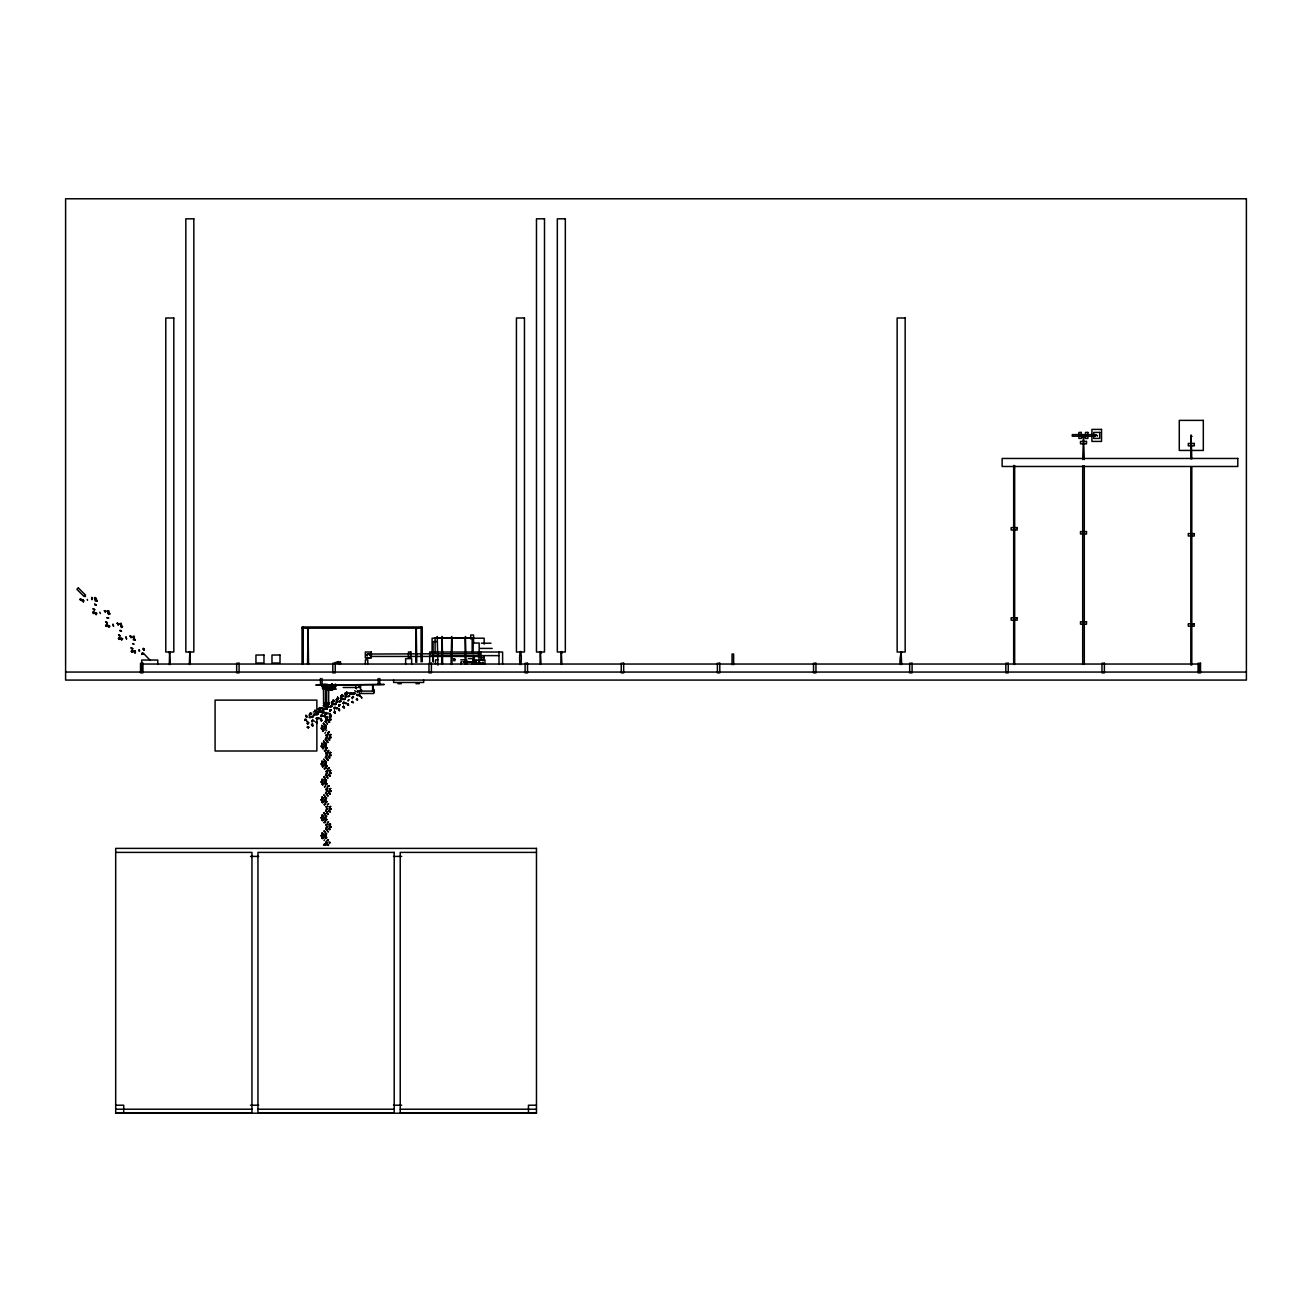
<?xml version="1.0" encoding="UTF-8"?>
<svg xmlns="http://www.w3.org/2000/svg" width="1312" height="1312" viewBox="0 0 1312 1312"><rect width="100%" height="100%" fill="white"/><g stroke="black" fill="none" stroke-linecap="round" stroke-linejoin="round"><path stroke-width="1.5" d="M470.172 662.052L472.55 661.822L472.451 664.151M100.466 613.54L99.728 612.179M361.489 691.916L360.62 691.112L361.653 689.948M472.353 664.134L472.582 661.855L470.155 661.937M479.29 656.41L479.552 653.737M132.955 637.386L134.431 636.533M340.333 661.986L340.366 663.954M371.034 654.032L479.421 653.622L479.421 656.426L371.132 656.426L371.001 655.557M461.25 661.986L461.381 663.954M473.517 662.199L473.648 664.151L473.599 661.838M1085.073 434.682L1085.073 436.158M95.907 598.879L96.055 597.993L94.382 597.911L95.005 599.289M328.771 688.931L329.968 689.39L330.427 687.586L332.116 687.488L329.492 689.62L327.328 688.915M331.034 686.52L331.952 685.241M333.674 688.111L332.362 689.407L331.329 687.176M327.803 685.7L325.917 686.553L327.541 686.52M327.688 687.996L328.033 689.62L329.673 689.62L327.131 689.407L326.934 687.586M325.819 685.75L325.556 688.882L326.704 687.718M327.852 687.718L326.721 688.898L327.442 687.029L324.769 686.537L325.72 685.34M325.786 687.57L325.966 689.39L327.656 689.39M324.474 686.537L325.442 685.34L328.016 685.717M328.197 689.62L325.294 688.472L327.147 687.029M323.834 686.537L324.769 686.898L323.031 685.29L322.194 686.488L324.589 685.323L322.604 685.29L322.342 686.881M324.392 685.733L324.113 688.866L325.278 687.718M325.589 689.62L324.638 687.554M326.426 687.718L325.278 688.882L326.016 687.012L323.539 685.717M324.326 688.636L323.506 687.226L322.424 688.324L324.343 687.554M120.163 638.124L119.097 639.403L118.752 637.763L118.342 638.501L119.884 639.075L119.786 637.714M322.965 685.717L323.49 686.898M323.047 686.504L325.868 685.323L325.77 686.914M323.195 687.537L325.442 688.734L327.557 687.16M139.695 651.031L139.023 649.653L139.121 651.178M332.33 683.814L331.198 684.995M335.528 686.455L335.019 685.241L335.314 686.816M307.549 664.233L308.058 628.612L308.55 664.233M308.55 628.973L307.549 628.973M415.756 662.265L416.248 628.612L416.757 662.265M416.757 628.973L415.756 628.973M352.239 702.018C352.551 700.083 353.125 703.347 352.19 701.92L353.436 702.773L351.632 701.871M324.162 712.17L322.424 713.17M324.523 728.193L324.95 728.98L326.065 727.865M324.441 715.483L326.098 714.351M322.44 748.316L323.752 748.693L323.326 747.856M324.49 746.069L324.917 746.905L326.048 745.806M325.917 735.638L327.557 734.49L326.524 735.638M324.474 763.961L324.884 764.83L326.032 763.732M328.689 703.724L326.688 703.724L327.688 702.707M327.934 703.724L328.836 702.707M328.853 750.71L328.049 751.3M327.229 687.258L327.59 688.898L328.443 687.718M329.132 687.996L329.476 689.62L331.116 689.62M330.378 688.21L331.936 687.734M331.641 687.718L330.148 688.603M335.249 688.275L332.264 688.931L333.396 687.75L334.429 688.816M327.721 687.029L327.016 688.898L328.148 687.718M328.836 687.996L329.689 689.39L327.164 689.62L327.114 687.98M328.754 688.488L329.952 689.604L331.346 687.718M332.051 687.996L332.1 689.62L334.97 688.275M328.558 687.996L328.607 689.62L330.247 689.62M329.919 688.898L331.067 687.718M331.756 687.996L331.821 689.62L334.822 688.095L332.33 688.702M326.376 687.258L326.426 688.882L327.574 687.718M328.262 687.996L329.115 689.39L327.311 688.472M331.477 687.996L332.313 689.39M327 687.718L325.31 688.357M327.278 687.718L326.147 688.882L325.802 687.258L324.917 687.554L326.18 689.62M327.41 687.996L327.442 689.62L329.082 689.604L324.441 688.357M325.852 687.718L323.867 688.341L327.229 688.341M326.13 687.718L324.146 688.341M326.54 687.98L326.868 689.62M325.819 771.489L327.196 770.833M325.556 687.718L323.572 688.341M326.245 687.98L327.065 689.39M332.198 683.978L331.034 685.143M335.036 684.913L335.413 683.978M325.966 687.98L325.999 689.62L327.623 689.62M324.704 687.701L323.277 688.341L324.408 687.144L324.408 688.866L325.212 688.324M325.392 687.98L325.704 689.62L327.328 689.62M324.441 799.73L324.835 800.664L326.016 799.615M323.211 687.226L323.244 688.866L324.408 687.701M325.097 687.98L325.917 689.39M324.113 687.701L322.965 688.849L323.31 685.307M324.802 687.98L325.622 689.39M325.409 786.495L324.622 787.102M325.753 789.414L327.344 788.2L326.327 789.332M134.332 637.566L134.037 636.156L133.053 636.353L133.348 637.78M324.441 817.606L324.802 818.573L326.016 817.556M325.294 804.371L324.507 804.994M325.228 837.728L326.524 838.384L326.18 837.4M326.95 824.51L326.18 825.133M326.13 827.15L327.41 826.199L327.721 827.232M340.415 664.036L340.415 661.642M371.132 656.426L371.132 653.622M323.982 840.451L324.769 839.811M325.556 843.173L327.114 841.91L326.081 843.026M330.066 842.402L329.296 843.026M313.289 712.088L314.404 711.612M315.766 712.022L314.995 710.169L315.011 711.793M318.964 710.661L318.176 708.824L318.783 710.448M326.114 809.209L327.426 808.29L327.705 809.356M324.786 706.856L324.031 704.987L324.031 706.61M328 705.544L327.246 703.691L327.246 705.315L327.426 703.921L329.279 704.003L329.558 702.92L327.951 703.101L327.82 705.315M332.904 702.297L331.772 702.74L332.526 701.362M335.396 688.095L334.232 688.603M309.747 715.565L309.304 714.187M331.329 688.111L330.247 688.39M334.544 688.111L332.461 688.308M333.806 701.69L333.084 699.821L333.068 701.444M327.164 789.234L326.918 788.151L326.18 789.463M333.379 688.128L332.854 689.604L331.231 689.62M327.311 822.558L328.59 821.755L327.557 822.854M332.805 688.128L333.232 688.292M321.21 711.826L322.424 710.776L321.424 712.514M356.372 688.784L355.7 686.881M326.065 773.326L327.442 772.489L327.656 773.588M327.213 771.341L327 770.242L326.229 771.538M326.032 755.368L327.442 754.58L327.606 755.696M324.359 786.774L325.13 786.134M326.016 737.426L327.426 736.672L327.574 737.803M327.295 735.573L326.163 734.556L326.311 735.688M332.986 685.077L332.034 685.782L332.986 687.078M327.328 717.68L327.246 716.532M322.654 748.758L323.408 748.102M325.983 730.866L326.737 730.194M325.589 732.555L324.835 733.211M312.65 723.732L312.65 726.126L312.158 724.7M311.961 723.798L312.125 725.667L311.846 724.847L313.125 725.634L311.305 724.814M324.048 712.006L322.539 713.334M326.016 714.253L324.507 715.581M348.303 700.756L348.598 699.804M323.146 708.267L321.161 708.136M322.998 710.497L321.014 710.366M325.819 708.808L325.901 707.66M141.827 654.508L143.254 653.081L150.339 660.461M324.736 727.734L325.622 728.964L325.737 727.832M324.736 745.626L324.572 746.758L326.147 746.397M324.736 763.535L324.54 764.634L326.114 764.338M105.468 611.72L104.173 610.703L105.485 610.72M322.014 779.197L321.768 780.296L322.965 779.902M323.359 780.05L322.162 779.312M324.753 799.336L324.474 800.418L326.065 800.238M333.789 701.428L334.068 700.329L332.822 701.166M482.504 664.331C483.128 659.132 483.423 664.315 481.98 664.446M142.762 649.145L144.369 648.981L144.074 650.08M306.172 719.96L304.696 720.452L306.368 719.337M323.523 730.194L322.867 730.964M355.076 687.554L356.667 687.422L356.356 688.505M331.247 685.061L331.706 683.847M324.753 817.245L324.458 818.294L326.048 818.18M323.457 685.307L323.195 686.881L322.178 685.733L324.736 685.307M344.384 702.888L342.875 703.314L344.58 702.264M322.309 685.29L321.834 686.504L323.031 685.29M328.574 750.333L327.508 751.399M329.656 688.374L332.051 688.275L331.018 686.963M335.593 686.816L335.298 685.241M332.576 689.604L329.952 688.374L331.756 688.275L329.837 688.308M322.654 710.563L321.145 710.94M334.396 688.275L332.756 688.308M333.822 688.292L332.182 688.308M333.527 688.292L331.018 688.603M367.786 657.952L366.917 657.837L369.312 657.935M437.896 638.009L436.929 637.993L437.24 636.533L437.929 665.168M451.984 637.976L451.016 637.993L452.017 637.993L452.017 664.413M465.137 638.009L466.104 637.993L465.137 638.009L465.104 664.036M453.526 660.641L455.067 660.674M481.98 660.1L483.374 660.231L480.979 660.133M540.954 652.999C539.445 651.375 540.462 660.608 539.986 664.036M561.323 652.966L561.323 653.064M1191.804 436.42L1190.837 436.404L1190.804 458.872M901.164 653.064L901.656 664.528M327.377 827.528L327.738 826.544L326.426 827.183M328.525 828.758L330.116 828.79L329.755 829.774M329.591 685.766L332.395 686.816M328.672 688.341L325.442 688.177M331.87 688.341L330.198 687.75M324.687 686.553L325.163 685.323L327.016 685.34M326.36 687.57L327.262 687.16M328.098 688.341L326.458 688.374L326.836 689.39M331.296 688.341L330.083 688.193M330.099 688.751L333.182 689.39M326.147 685.323L325.245 685.75L326.491 686.914M326.983 687.16L326.557 689.39M325.015 685.323L324.408 686.553M325.212 687.57L326.114 687.16M326.655 688.341L323.998 688.734L324.572 687.012L323.31 685.75M106.83 617.608L108.781 618.083L107.223 618.116M325.786 688.324L324.572 688.177M324.064 687.554L324.982 687.144M327.344 809.619L327.738 808.668L326.426 809.242M326.442 811.849L325.901 810.537L325.524 811.472M323.834 687.144L322.703 688.324L324.343 688.324M332.379 685.241L329.788 686.898M335.167 686.832L335.593 685.241M121.327 638.403L122.738 638.764L121.672 640.043L121.081 639.37M327.295 773.785L326.803 772.473L326.393 773.358M329.788 685.274L330.378 687.078M334.166 685.274L332.625 685.782L334.166 686.898M329.788 687.078L330.378 685.274M328.082 688.652L326.737 688.374M333.117 687.75L332.395 689.62M326.13 754.761L327.688 755.023L327.262 755.86M331.723 689.39L329.197 689.62M331.149 689.39L329.755 689.39M329.788 689.62L331.411 689.62M316.815 713.974L318.357 713.908L316.438 714.466M108.42 625.611L109.831 626.07L109.519 627.021L108.109 626.562M326.196 689.39L325.015 688.915M323.72 716.09L322.178 716.155M325.852 708.89L327.41 708.824L325.474 709.382M334.904 703.79L336.446 703.757L334.511 704.282M336.052 708.037L337.594 708.004L336.249 708.742M343.941 698.706L345.482 698.673L343.547 699.181M345.236 703.658L346.024 702.707M327.229 737.951L327.656 737.131L326.344 737.475M312.666 716.04L313.584 716.549L312.404 717.615M357.504 691.063L359.045 691.047L357.094 691.522M326.229 708.398L327.147 708.923L325.737 709.267M332.658 701.182L331.444 702.215L332.346 702.756M336.872 700.182L335.97 699.64L337.381 699.329M344.334 698.23L345.22 698.771L343.99 699.788M348.844 695.672L349.746 696.229L348.336 696.541M326.098 718.894L327.852 719.878L326.327 719.534M338.004 662.347L338.004 663.347M441.783 637.96L442.488 638.026M465.957 638.026L465.416 636.533L466.104 664.036M474.649 660.592L476.879 660.592M1191.657 436.289L1191.099 434.961L1191.804 458.872M307.598 721.846C306.598 720.288 309.074 723.043 306.877 721.846M483.357 657.443L480.996 657.673L483.374 657.574M323.441 705.364L323.851 706.545M327.688 706.512L326.016 705.397M321.948 707.611L322.982 708.759M325.556 841.91L327.098 843.173L325.655 842.583M328.771 841.91L330.214 842.501L329.624 843.222M189.83 652.917L189.83 653.064M519.946 664.528C518.519 648.718 522.488 648.899 520.946 664.528M330.493 686.061L329.788 686.078M329.132 688.702L330.837 688.669L330.05 687.685M1083.499 436.945L1082.695 459.561M1083.499 437.093L1084.302 459.561M520.454 652.966L520.454 651.523L520.454 653.064M540.675 653.064L540.478 651.523L540.987 664.036M326.754 723.289L327.574 723.863M302.039 628.169L422.267 628.169M437.093 641.601L433.091 641.601L433.091 661.642M473.156 643.011L479.175 643.011L479.175 652.015M481.373 643.208L491 643.208M480.176 648.407L492.197 648.407M561.831 653.015L560.831 653.015L561.782 652.999M900.655 653.015C902.59 647.488 898.343 662.068 900.655 664.528M431.484 655.623L498.773 655.623M468.351 656.23L474.354 656.23L474.354 658.64L468.351 658.64M366.917 657.837L369.722 657.837M437.913 659.838L435.502 659.838L435.502 663.839M460.742 659.838L466.744 659.838L466.744 663.839M472.763 660.034L484.981 660.034L484.981 664.036M480.569 660.231L483.374 660.231M467.056 664.036L467.056 661.724L469.352 661.74M335.298 663.839L334.298 663.839L335.806 662.347L335.856 663.331M141.745 664.036L1199.316 664.036L1199.316 672.056M65.6 672.056L1246.4 672.056M398.012 683.683L401.226 683.683M416.052 683.683L419.266 683.683M343.121 687.488L357.143 687.488M327.541 689.095L330.755 689.095M333.199 689.095L336.397 689.095M344.925 693.097L355.339 693.097M323.474 844.78L325.491 844.78M326.688 844.78L328.689 844.78M115.686 852.39L251.953 852.39L251.953 1112.724L115.686 1112.724M536.477 852.39L400.226 852.39L400.226 1112.724L536.477 1112.724M250.51 856.408L258.677 856.408M393.485 856.408L401.669 856.408M115.686 1105.212L123.705 1105.212L123.705 1113.216M250.51 1105.212L258.677 1105.212M393.485 1105.212L401.669 1105.212M536.477 1105.212L528.457 1105.212L528.457 1113.216M115.686 1109.214L251.953 1109.214M257.956 1109.214L394.207 1109.214M400.226 1109.214L536.477 1109.214M315.782 722.272L317.242 722.699M345.991 703.593L345.269 702.773M342.678 706.971L344.482 707.857M347.155 704.429L348.598 704.905M323.752 759.14L324.769 760.288L323.523 759.451M467.056 661.625L469.335 661.855M451.164 637.862L451.705 636.533L451.016 664.413M349.074 699.69L347.992 700.821M467.056 661.74L467.17 664.036M324.162 830.84L325.179 831.988L323.884 831.185M325.556 833.087L326.344 833.71M331.706 689.62L329.181 689.39M332.494 688.62L332.854 687.98M332.198 688.62L332.576 687.98M327.049 689.62L325.868 688.472L328.804 689.62M329.378 689.62L328.18 688.472M325.884 689.62L324.72 688.472M309.878 714.171L309.173 715.581M354.683 690.702L355.978 691.654M81.344 600.322L80.245 598.994L80.803 599.863M328.689 828.462L329.722 829.578M329.788 685.077L331.969 686.832M337.053 698.804L336.298 700.182M313.256 716.237L311.928 717.024M319.603 718.123L318.258 718.894M328.607 713.056L327.246 713.826M330.066 685.356L331.247 686.488M327.524 685.7L325.884 685.782L326.918 686.93L325.589 685.323L324.982 686.553M325.064 686.898L323.884 685.75L324.343 686.898M349.435 695.901L348.057 696.623M335.167 685.241L336.085 685.618L334.888 686.832L335.511 685.635M333.904 688.292L335.331 687.488M330.411 688.292L331.346 688.685M333.051 688.308L333.97 688.685M314.503 721.354L313.224 720.534M318.275 718.008L319.177 718.418M324.49 704.724L323.588 703.724L323.474 688.046M323.506 716.27L322.227 715.45M320.817 719.747L321.588 721.042L320.259 719.714M329.722 714.138L331.034 715.466L329.23 714.614M336.282 707.857L337.545 708.693L336.085 708.234M328.853 687.554L327.213 687.586L327.426 689.407M329.427 757.86L328.672 757.204M327.36 824.346L325.77 824.248L326.081 825.297M328.705 739.148L329.46 739.804M328.59 721.256L329.263 722.01M327.295 724.24L326.54 723.584M95.169 599.404L95.12 597.403L95.792 598.879M325.278 703.363L326.376 704.38L324.982 704.429L325.622 702.707L325.983 704.068M326.098 705.298L327.246 706.266M323.293 705.594L324.392 706.627M108.732 625.348L108.732 626.89M84.673 595.992L85.542 596.55L84.23 595.451M121.672 638.091L121.721 639.633M356.897 694.606L357.848 695.77L356.487 694.294M348.549 705.102L347.664 703.954M357.553 699.821L356.126 699.329M107.026 624.856L106.223 626.48L105.993 624.824L105.534 625.562L107.059 626.185L106.846 624.578M104.845 610.687L105.108 612.179M87.215 599.354L87.51 600.322M326.885 688.193L328.869 689.407M329.804 688.193L329.935 687.98M325.606 717.074L326.065 718.5L325.245 716.68M330.083 714.515L330.542 715.958L329.771 714.663M326.983 684.093L327.393 685.012M325.573 684.077L325.983 684.995M324.441 684.06L324.835 684.979M331.674 688.488L332.067 689.407M332.969 687.685L333.855 688.816L332.674 687.685M323.031 684.044L323.424 684.962M346.466 694.606L345.384 693.425L345.335 695.048M325.376 703.724L324.49 702.707L323.588 703.724L325.491 703.724L325.491 689.997M325.835 686.57L326.294 685.34L326.065 686.93L325.032 685.766M323.26 686.537L323.736 685.307L322.982 686.52M317.061 723.06L316.274 721.78M343.924 707.808L343.17 706.496M357.356 700.165L356.634 698.853M1191.804 467.023L1191.804 664.971M1190.804 467.023L1190.804 664.971M1084.302 465.694L1084.302 664.397M1082.695 465.694L1082.695 664.397M1014.668 465.514L1014.668 664.036M1014.16 663.544L1014.16 664.544M1013.668 465.514L1013.668 664.036M733.638 664.676L733.638 654.032L732.047 654.032L732.047 664.676M561.831 664.036L561.323 651.523L560.831 664.036M502.611 664.036L502.611 652.015L429.68 652.015L429.68 662.035M499.003 652.015L499.003 664.036M484.177 644.176L484.177 638.19L432.091 638.19L432.091 652.146M484.177 656.115L484.177 660.1M480.979 652.015L480.979 658.034L478.568 658.034L478.568 652.015M478.962 660.034L478.962 664.036M478.765 660.034L478.765 664.036M473.566 643.011L473.566 634.992L470.762 634.992L470.762 638.993M473.156 641.601L473.156 653.622M473.156 657.624L473.156 661.642M472.156 652.015L472.156 637.993L435.092 637.993L435.092 652.015M461.332 661.642L461.332 663.954M442.636 663.872L442.128 636.484L441.636 663.872M433.288 652.015L433.288 662.035M423.661 680.075L423.661 682.47L393.616 682.47L393.616 680.075M422.267 661.806L422.267 626.972L302.039 626.972L302.039 663.856M421.07 626.972L421.07 661.806M411.64 664.151L411.64 658.64L405.638 658.64L405.638 664.151M379.791 678.468L379.791 684.487M378.184 678.468L378.184 684.487M374.133 689.489L374.133 692.293M372.936 685.077L372.936 689.489M372.624 685.077L372.624 691.096M367.786 663.839L367.786 659.838L365.376 659.838L365.376 663.839M360.603 685.077L360.603 691.096M333.576 685.077L333.576 687.078M330.001 685.077L330.001 687.078M328.689 689.997L328.689 701.756M326.688 689.997L326.688 703.724M322.08 678.468L322.08 684.487M320.472 678.468L320.472 684.487M316.864 714.368L316.864 700.116L215.086 700.116L215.086 751.005L316.864 751.005L316.864 718.435M303.236 626.972L303.236 663.856M190.338 664.036L189.83 651.523L189.338 664.036M189.83 663.544L189.83 664.544M170.298 664.528L169.609 652.917L169.297 664.528M157.768 664.036L157.768 660.034L141.745 660.034L141.745 672.056M107.354 610.736L107.994 612.245L108.945 610.9L107.059 611.589L108.732 611.786L107.354 610.736M1095.044 435.108L1095.11 436.224L1072.281 436.224L1072.281 434.616L1095.11 434.616L1095.143 436.158L1095.044 435.108M117.145 623.397L118.441 624.479L117.145 623.397M120.196 623.561L120.802 625.102L121.13 623.249L119.884 624.364L121.54 624.676L120.196 623.561M130.134 636.09L131.413 637.238L130.134 636.09M112.98 624.299L113.537 626.218L112.98 624.299M117.522 622.97L118.08 624.889L117.522 622.97M95.382 600.142L95.218 601.027L96.908 601.109L97.055 600.207L95.382 600.142M131.544 650.686L131.971 652.294L132.774 651.933L132.561 650.555L131.167 651.441L132.742 651.949L132.955 650.949L131.544 650.686M134.267 651.195L134.693 652.802L135.48 652.441L135.054 650.834L134.267 651.195M126.001 636.976L126.542 638.895L126.001 636.976M130.495 635.697L131.036 637.632L130.495 635.697M336.905 662.38C335.446 663.511 340.316 659.92 338.857 663.692C338.348 665.463 339.824 659.592 336.905 662.38M474.665 662.576C473.976 661.674 478.814 661.953 476.223 664.151C477.109 664.84 476.846 660.002 474.665 662.576M1082.761 435.108L1084.237 435.732L1082.761 435.108M1095.996 435.108L1097.455 435.732L1095.996 435.108M169.33 651.834L170.265 652.212L169.33 651.834M367.032 654.491C367.852 659.116 365.851 651.998 369.312 654.032C370.312 658.624 369.443 651.31 367.032 654.491M453.591 658.722L455.067 659.346L453.591 658.722M480.684 662.511L480.979 664.036L480.684 662.511M189.371 651.834L190.289 652.212L189.371 651.834M560.864 651.834L561.782 652.212L560.864 651.834M900.688 651.834L901.623 652.212L900.688 651.834M108.125 613.081L108.634 614.475L109.568 614.147L109.076 612.737L108.125 613.081M143.467 648.44L143.992 650.375L143.467 648.44M307.795 722.912L307.631 724.437L307.795 722.912M312.272 720.337L312.108 721.846L312.272 720.337M316.75 721.584L317.274 723.043L316.799 721.616M316.766 717.746L316.586 719.255L316.766 717.746M321.227 719.025L321.063 720.534L321.227 719.025M134.611 650.85L135.136 652.786L134.611 650.85M321.243 715.171L321.063 716.68L321.243 715.171M325.704 716.45L326.212 717.91L325.753 716.483M325.72 712.58L325.54 714.089L325.72 712.58M330.181 713.892L329.984 715.401L330.181 713.892M330.198 709.989L330.001 711.498L330.198 709.989M334.642 711.317L334.462 712.842L334.642 711.317M334.675 707.414L334.478 708.923L334.675 707.414M339.119 708.759L339.611 710.235L339.168 708.792M339.168 704.823L338.955 706.332L339.168 704.823M343.596 706.2L344.088 707.66L343.646 706.217M343.646 702.232L343.432 703.74L343.646 702.232M348.074 703.626L347.86 705.134L348.074 703.626M307.254 723.404L308.746 722.912L307.254 723.404M309.386 717.238L310.878 716.762L309.386 717.238M311.748 720.813L313.224 720.337L311.748 720.813M313.896 714.646L315.372 714.171L313.896 714.646M316.225 718.222L317.701 717.746L316.225 718.222M352.6 697.066L352.387 698.574L352.6 697.066M357.012 698.492L357.487 699.968L357.061 698.525M318.39 712.039L319.866 711.58L318.39 712.039M320.702 715.647L322.178 715.171L320.702 715.647M322.883 709.448L324.376 708.988L322.883 709.448M325.179 713.056L326.655 712.596L325.179 713.056M327.377 706.856L328.869 706.397L327.377 706.856M329.656 710.464L331.149 710.005L329.656 710.464M120.868 626.037L121.278 627.448L122.229 627.185L121.836 625.758L120.868 626.037M331.887 704.249L333.379 703.806L331.887 704.249M334.134 707.873L335.626 707.43L334.134 707.873M336.38 701.658L337.873 701.215L336.38 701.658M338.611 705.282L340.103 704.856L338.611 705.282M340.874 699.066L342.366 698.64L340.874 699.066M345.368 696.459L346.876 696.049L345.368 696.459M321.325 728.193L321.752 728.98L322.85 727.865L321.325 728.193M322.539 730.423L322.965 731.227L324.08 730.112L322.539 730.423M349.878 693.868L351.37 693.458L349.878 693.868M352.042 697.525L353.551 697.115L352.042 697.525M329.378 717.123L330.821 716.582L329.378 717.123M321.292 746.069L321.719 746.905L322.834 745.806L321.292 746.069M325.655 748.316L326.081 749.152L327.196 748.037L325.655 748.316M356.52 694.934L358.028 694.524L356.52 694.934M327.754 732.834L329.181 732.244L327.754 732.834M329.328 735.064L330.755 734.49L329.328 735.064M321.26 763.961L321.686 764.83L322.818 763.732L321.26 763.961M322.342 766.192L322.768 767.061L323.916 765.978L322.342 766.192M325.556 766.192L325.966 767.061L327.114 765.978L325.556 766.192M324.458 750.759L325.868 750.152L324.458 750.759M326.081 753.006L327.492 752.383L326.081 753.006M329.279 753.006L330.69 752.383L329.279 753.006M321.243 781.837L321.653 782.739L322.818 781.673L321.243 781.837M322.26 784.084L322.67 784.986L323.834 783.904L322.26 784.084M324.458 781.837L324.851 782.739L326.032 781.673L324.458 781.837M325.458 784.084L325.868 784.986L327.032 783.904L325.458 784.084M324.359 768.701L325.753 768.045L324.359 768.701M327.557 768.701L328.951 768.045L327.557 768.701M329.23 770.948L330.624 770.292L329.23 770.948M321.227 799.73L321.62 800.664L322.818 799.615L321.227 799.73M322.178 801.96L322.572 802.895L323.752 801.845L322.178 801.96M325.376 801.96L325.77 802.895L326.967 801.845L325.376 801.96M93.234 611.884L93.365 613.557L94.251 613.376L94.12 611.704L92.742 612.606L94.234 613.278L93.25 611.966M95.53 612.802L95.645 614.475L96.53 614.295L96.908 613.376L95.53 612.802M327.475 786.642L328.836 785.954L327.475 786.642M329.181 788.873L330.739 788.578L329.181 788.873M133.611 639.01L133.266 639.813L134.89 640.207L134.595 638.796L133.611 639.01M321.227 817.606L321.604 818.573L322.818 817.556L321.227 817.606M322.096 819.852L322.473 820.82L323.687 819.787L322.096 819.852M325.31 819.852L325.671 820.82L326.885 819.787L325.31 819.852M325.917 806.814L327.442 806.454L325.917 806.814M327.377 804.568L328.722 803.862L327.442 804.666M329.132 806.814L330.657 806.454L329.132 806.814M321.227 835.498L321.588 836.482L322.818 835.482L321.227 835.498M322.014 837.728L322.375 838.729L323.621 837.728L322.014 837.728M324.441 835.498L324.786 836.482L326.032 835.482L324.441 835.498M324.08 822.509L325.409 821.771L324.08 822.509M329.066 824.756L330.394 824.002L329.066 824.756M95.809 612.573L96.252 614.524L95.809 612.573M328.984 824.248L329.296 825.297L330.575 824.346L328.984 824.248M329.656 826.494L329.968 827.528L331.247 826.576L329.656 826.494M327.18 840.451L328.492 839.664L327.196 840.451M80.508 598.928L80.048 599.814L81.41 600.502L81.852 599.6L80.508 598.928M82.64 599.994L82.197 600.896L83.542 601.568L84.001 600.683L82.64 599.994M305.942 715.352L306.746 717.172L305.942 715.352M310.468 712.76L311.256 714.597L310.468 712.76M329.656 808.553L329.935 809.619L331.247 808.7L329.656 808.553M322.145 838.22L323.441 837.433L322.145 838.22M325.36 838.22L326.655 837.433L325.36 838.22M319.505 707.578L320.276 709.431L319.505 707.578M131.216 647.816L132.381 649.096L131.216 647.816M82.886 599.814L83.312 601.765L82.886 599.814M328.558 702.412L329.296 704.265L328.558 702.412M326.458 790.611L326.704 791.694L328.049 790.824L326.458 790.611M329.656 790.611L329.902 791.694L331.247 790.824L329.656 790.611M317.192 713.498L316.914 715.073L318.111 714.007L317.192 713.498M337.61 697.23L338.332 699.099L337.61 697.23M340.841 695.983L341.563 697.853L340.841 695.983M322.244 820.328L323.523 819.508L322.244 820.328M324.113 822.558L325.392 821.755L324.113 822.558M325.442 820.328L326.721 819.508L325.442 820.328M342.12 694.655L342.842 696.524L342.12 694.655M346.647 692.064L347.352 693.933L346.647 692.064M330.755 705.856L330.46 707.43L331.657 706.381L330.755 705.856M335.282 703.314L334.97 704.872L336.184 703.855L335.282 703.314M339.808 700.772L339.48 702.33L340.71 701.313L339.808 700.772M358.98 685.717L359.652 687.603L358.98 685.717M329.23 770.439L329.443 771.538L330.804 770.702L329.23 770.439M329.656 772.67L329.87 773.768L331.247 772.932L329.656 772.67M341.022 696.229L340.694 697.787L341.907 696.77L341.022 696.229M322.342 802.436L323.605 801.583L322.342 802.436M324.244 804.666L325.491 803.83L324.244 804.666M325.556 802.436L326.803 801.583L325.556 802.436M345.548 693.654L345.204 695.212L346.434 694.196L345.548 693.654M353.371 693.13L353.026 694.688L354.256 693.687L353.371 693.13M118.572 634.795L119.671 636.09L118.572 634.795M357.897 690.588L357.536 692.146L358.783 691.145L357.897 690.588M359.144 685.963L358.766 687.504L360.013 686.52L359.144 685.963M326.098 752.498L326.262 753.613L327.672 752.826L326.098 752.498M329.296 752.498L329.476 753.613L330.87 752.826L329.296 752.498M329.656 754.728L329.837 755.86L331.231 755.056L329.656 754.728M322.44 784.543L323.687 783.674L322.44 784.543M325.655 784.543L326.885 783.674L325.655 784.543M327.574 786.774L328.804 785.904L327.574 786.774M329.378 734.556L329.509 735.688L330.936 734.95L329.378 734.556M329.64 736.803L329.788 737.934L331.198 737.18L329.64 736.803M105.928 621.757L106.977 623.069L105.928 621.757M322.555 766.651L323.769 765.749L322.555 766.651M325.753 766.651L326.967 765.749L325.753 766.651M324.49 768.881L325.704 767.996L324.49 768.881M327.688 768.881L328.902 767.996L327.688 768.881M326.426 718.861L326.524 720.009L327.967 719.304L326.426 718.861M329.443 716.631L329.542 717.762L330.985 717.074L329.443 716.631M329.64 718.861L329.722 720.009L331.182 719.304L329.64 718.861M321.342 711.432L322.883 711.366L321.342 711.432M325.868 748.758L327.065 747.84L325.868 748.758M324.605 750.989L325.802 750.087L324.605 750.989M93.283 608.719L94.284 610.031L93.283 608.719M330.378 706.348L331.92 706.282L330.378 706.348M339.414 701.248L340.972 701.215L339.414 701.248M352.977 693.605L354.519 693.589L352.977 693.605M327.934 733.096L329.115 732.162L327.934 733.096M358.553 695.36L360.111 695.344L358.553 695.36M78.326 587.891L76.916 589.318L84.132 596.55L85.542 595.14L78.326 587.891M321.768 725.487L321.653 726.618L323.195 726.208L321.768 725.487M321.538 727.734L321.424 728.865L322.965 728.455L321.538 727.734M324.966 725.487L324.851 726.618L326.409 726.208L324.966 725.487M321.85 743.396L321.686 744.511L323.244 744.166L321.85 743.396M321.522 745.626L321.374 746.758L322.932 746.397L321.522 745.626M325.048 743.396L324.884 744.511L326.458 744.166L325.048 743.396M91.807 597.485L91.873 599.486L91.807 597.485M321.916 761.288L321.735 762.403L323.31 762.108L321.916 761.288M321.522 763.535L321.325 764.634L322.916 764.338L321.522 763.535M325.13 761.288L324.933 762.403L326.508 762.108L325.13 761.288M321.538 781.427L321.292 782.526L322.883 782.296L321.538 781.427M325.212 779.197L324.982 780.296L326.573 780.05L325.212 779.197M324.736 781.427L324.507 782.526L326.098 782.296L324.736 781.427M305.975 715.614L305.729 716.696L307.32 716.483L305.975 715.614M305.171 719.238L304.925 720.337L306.516 720.108L305.171 719.238M310.501 713.023L310.255 714.105L311.83 713.892L310.501 713.023M309.665 716.647L309.419 717.73L311.01 717.533L309.665 716.647M315.011 710.432L314.765 711.514L316.356 711.317L315.011 710.432M314.175 714.056L313.912 715.138L315.503 714.942L314.175 714.056M319.538 707.84L319.275 708.939L320.866 708.742L319.538 707.84M318.668 711.465L318.406 712.547L319.997 712.35L318.668 711.465M324.064 705.266L323.785 706.348L325.392 706.168L324.064 705.266M323.178 708.857L322.9 709.956L324.507 709.759L323.178 708.857M327.672 706.266L327.41 707.348L329 707.184L327.672 706.266M463.284 661.724L464.596 661.986L463.284 661.724M322.096 797.106L321.834 798.172L323.424 798.008L322.096 797.106M321.538 799.336L321.276 800.418L322.867 800.238L321.538 799.336M325.294 797.106L325.032 798.172L326.622 798.008L325.294 797.106M332.182 703.675L331.903 704.757L333.494 704.593L332.182 703.675M142.204 653.114L141.909 654.212L143.516 654.048L142.204 653.114M170.15 652.376L169.297 653.015L170.15 652.392M337.627 697.492L337.332 698.591L338.939 698.427L337.627 697.492M336.676 701.084L336.397 702.166L337.988 702.002L336.676 701.084M342.137 694.917L341.858 696L343.449 695.852L342.137 694.917M341.186 698.476L340.89 699.558L342.481 699.411L341.186 698.476M346.663 692.326L346.368 693.408L347.959 693.261L346.663 692.326M345.679 695.885L345.384 696.967L346.975 696.836L345.679 695.885M350.189 693.294L349.878 694.376L351.485 694.245L350.189 693.294M322.178 815.014L322.85 816.326L323.146 815.277C319.587 814.145 325.146 817.802 322.293 815.162M321.555 817.245L321.26 818.294L322.85 818.18L321.555 817.245M325.392 815.014L325.097 816.064L326.688 815.949L325.392 815.014M322.276 832.923L321.948 833.94L323.539 833.891L322.276 832.923M321.571 835.154L321.243 836.187L322.834 836.121L321.571 835.154M325.491 832.923L325.163 833.94L326.754 833.891L325.491 832.923M324.769 835.154L324.441 836.187L326.032 836.121L324.769 835.154M95.743 600.092L97.121 600.847L95.743 600.092M94.776 604.258L96.153 605.012L94.776 604.258M325.966 828.446L325.606 829.414L327.196 829.446L325.966 828.446M330.001 826.199L329.64 827.183L331.231 827.216L330.001 826.199M108.453 613.114L109.831 613.852L108.453 613.114M330.017 808.29L329.624 809.242L331.214 809.324L330.017 808.29M329.099 810.537L328.722 811.472L330.312 811.57L329.099 810.537M326.803 790.382L326.409 791.3L327.984 791.448L326.803 790.382M330.017 790.382L329.607 791.3L331.198 791.448L330.017 790.382M325.835 792.628L325.425 793.53L327 793.678L325.835 792.628M329.033 792.628L328.64 793.53L330.214 793.678L329.033 792.628M307.205 727.209L308.91 727.209L307.205 727.209M121.163 626.136L122.524 626.857L121.163 626.136M120.048 630.449L121.409 631.17L120.048 630.449M330.017 772.473L329.591 773.358L331.165 773.555L330.017 772.473M325.753 774.72L325.343 775.589L326.901 775.786L325.753 774.72M328.968 774.72L328.541 775.589L330.116 775.786L328.968 774.72M133.857 639.174L135.218 639.879L133.857 639.174M132.676 643.552L134.037 644.258L132.66 643.602M330.001 754.564L329.574 755.417L331.132 755.663L330.001 754.564M325.671 756.811L325.245 757.664L326.803 757.91L325.671 756.811M328.886 756.811L328.459 757.664L330.017 757.91L328.886 756.811M329.984 736.655L329.558 737.475L331.1 737.77L329.984 736.655M325.589 738.902L325.163 739.722L326.704 740.017L325.589 738.902M328.804 738.902L328.361 739.722L329.902 740.017L328.804 738.902M131.397 648.062L132.774 648.735L131.397 648.062M329.968 718.763L329.525 719.534L331.05 719.878L329.968 718.763M325.507 720.993L325.064 721.78L326.59 722.125L325.507 720.993M328.705 720.993L328.279 721.78L329.804 722.125L328.705 720.993M120.032 630.564L121.409 631.203L120.032 630.564M118.703 635.074L120.081 635.713L118.703 635.074M106.026 622.085L107.404 622.692L106.026 622.085M324.392 844.108L323.802 844.813L325.261 845.42L324.392 844.108M327.59 844.108L327 844.813L328.459 845.42L327.59 844.108M94.743 604.488L96.137 605.078L94.743 604.488M93.349 609.08L94.743 609.67L93.349 609.08M323.539 723.289L324.572 724.437L323.539 723.289M321.998 725.536L323.031 726.684L321.998 725.536M325.196 725.536L326.229 726.684L325.196 725.536M1246.4 198.784L65.6 198.784L65.6 680.075L1246.4 680.075L1246.4 198.784M193.832 218.809L185.828 218.809L185.828 652.015L193.832 652.015L193.832 218.809M544.496 218.809L536.477 218.809L536.477 652.015L544.496 652.015L544.496 218.809M565.324 218.809L557.321 218.809L557.321 652.015L565.324 652.015L565.324 218.809M173.807 317.996L165.788 317.996L165.788 652.015L173.807 652.015L173.807 317.996M524.456 317.996L516.436 317.996L516.436 652.015L524.456 652.015L524.456 317.996M905.165 317.996L897.146 317.996L897.146 652.015L905.165 652.015L905.165 317.996M1203.317 420.381L1179.275 420.381L1179.275 450.442L1203.317 450.442L1203.317 420.381M1101.522 429.401L1091.912 429.401L1091.912 441.422L1101.522 441.422L1101.522 429.401M1081.285 432.419L1078.89 432.419L1078.89 438.421L1081.285 438.421L1081.285 432.419M1087.91 432.419L1085.5 432.419L1085.5 438.421L1087.91 438.421L1087.91 432.419M1099.735 432.419L1093.716 432.419L1093.716 438.421L1099.735 438.421L1099.735 432.419M1084.302 437.027L1082.695 437.027L1084.237 436.994M1086.5 441.422L1080.498 441.422L1080.498 443.833L1086.5 443.833L1086.5 441.422M1194.297 443.44L1188.295 443.44L1188.295 445.834L1194.297 445.834L1194.297 443.44M1237.79 458.462L1002.138 458.462L1002.138 466.482L1237.79 466.482L1237.79 458.462M1017.177 527.588L1011.158 527.588L1011.158 529.999L1017.177 529.999L1017.177 527.588M1086.5 531.59L1080.498 531.59L1080.498 534L1086.5 534L1086.5 531.59M1194.297 533.607L1188.295 533.607L1188.295 536.001L1194.297 536.001L1194.297 533.607M1017.177 617.755L1011.158 617.755L1011.158 620.166L1017.177 620.166L1017.177 617.755M1086.5 621.757L1080.498 621.757L1080.498 624.168L1086.5 624.168L1086.5 621.757M1194.297 623.774L1188.295 623.774L1188.295 626.168L1194.297 626.168L1194.297 623.774M371.329 652.015L365.31 652.015L365.31 658.034L371.329 658.034L371.329 652.015M410.836 652.015L408.442 652.015L408.442 658.034L410.836 658.034L410.836 652.015M263.974 655.032L255.955 655.032L255.955 663.036L263.974 663.036L263.974 655.032M279.997 655.032L271.978 655.032L271.978 663.036L279.997 663.036L279.997 655.032M142.942 663.249L140.532 663.249L140.532 672.859L142.942 672.859L142.942 663.249M239.079 663.249L236.685 663.249L236.685 672.859L239.079 672.859L239.079 663.249M335.232 663.249L332.822 663.249L332.822 672.859L335.232 672.859L335.232 663.249M431.369 663.249L428.975 663.249L428.975 672.859L431.369 672.859L431.369 663.249M527.522 663.249L525.112 663.249L525.112 672.859L527.522 672.859L527.522 663.249M623.659 663.249L621.248 663.249L621.248 672.859L623.659 672.859L623.659 663.249M719.796 663.249L717.402 663.249L717.402 672.859L719.796 672.859L719.796 663.249M815.949 663.249L813.538 663.249L813.538 672.859L815.949 672.859L815.949 663.249M912.086 663.249L909.675 663.249L909.675 672.859L912.086 672.859L912.086 663.249M1008.223 663.249L1005.828 663.249L1005.828 672.859L1008.223 672.859L1008.223 663.249M1104.376 663.249L1101.965 663.249L1101.965 672.859L1104.376 672.859L1104.376 663.249M1200.513 663.249L1198.102 663.249L1198.102 672.859L1200.513 672.859L1200.513 663.249M384.186 684.487L316.061 685.077L384.186 684.487M373.838 691.096L359.406 691.096L359.406 693.49L373.838 693.49L373.838 691.096M536.477 848.388L115.686 848.388L115.686 1113.216L536.477 1113.216L536.477 848.388M394.207 852.39L257.956 852.39L257.956 1112.724L394.207 1112.724L394.207 852.39M323.654 741.214L324.671 742.362L323.654 741.214M326.852 741.214L327.885 742.362L326.852 741.214M322.047 743.461L323.08 744.609L322.047 743.461M325.261 743.461L326.278 744.609L325.261 743.461M325.294 717.188L326.557 718.008L325.294 717.188M334.248 712.088L335.019 713.416L334.265 712.121M338.742 709.546L339.496 710.874L338.742 709.562M326.95 759.14L327.984 760.288L326.95 759.14M325.31 761.386L326.327 762.534L325.31 761.386M322.112 761.386L323.129 762.534L322.112 761.386M358.783 695.163L360.029 696.032L358.783 695.163M361.144 696.82L361.882 698.148L361.144 696.836M327.065 777.065L328.033 778.262L326.983 777.18M323.851 777.065L324.868 778.213L323.851 777.065M325.376 779.312L326.393 780.443L325.376 779.312M327.164 794.99L328.148 796.171L327.114 795.072M323.949 794.99L324.95 796.171L323.9 795.072M325.425 797.237L326.442 798.368L325.425 797.237M322.227 797.237L323.244 798.368L322.227 797.237M327.262 812.915L328.262 814.08L327.262 812.915M324.064 812.915L325.064 814.08L324.064 812.915M328.279 814.047L326.737 812.784L328.262 814.08M325.081 814.047L323.523 812.784L325.064 814.08M325.491 815.162L326.508 816.294L325.491 815.162M327.36 830.84L328.377 831.988L327.344 830.873M322.358 833.087L323.375 834.219L322.358 833.087M325.999 828.626L327.032 829.742L325.999 828.626M329.115 810.734L330.148 811.833L329.115 810.734M325.901 810.734L326.934 811.833L325.901 810.734M329.017 792.842L330.05 793.924L329.017 792.842M325.802 792.842L326.852 793.924L325.802 792.842M328.918 774.949L329.968 776.015L328.918 774.949M325.704 774.949L326.754 776.015L325.704 774.949M323.785 777.18L324.835 778.262L323.785 777.18M325.606 757.04L326.672 758.106L325.606 757.04M326.868 759.287L327.934 760.353L326.868 759.287M325.491 739.148L326.573 740.198L325.491 739.148M326.737 741.395L327.82 742.444L326.737 741.395M323.539 741.395L324.605 742.444L323.539 741.395M325.392 721.256L326.475 722.289L325.392 721.256M323.408 723.486L324.507 724.536L323.408 723.486M307.844 726.733L308.353 728.16L307.844 726.733M321.276 719.042L321.752 720.485L321.276 719.042M330.214 713.908L330.673 715.352L330.214 713.908M334.691 711.35L335.15 712.793L334.691 711.35M91.824 597.977L92.119 599.453L91.824 597.977"/></g></svg>
